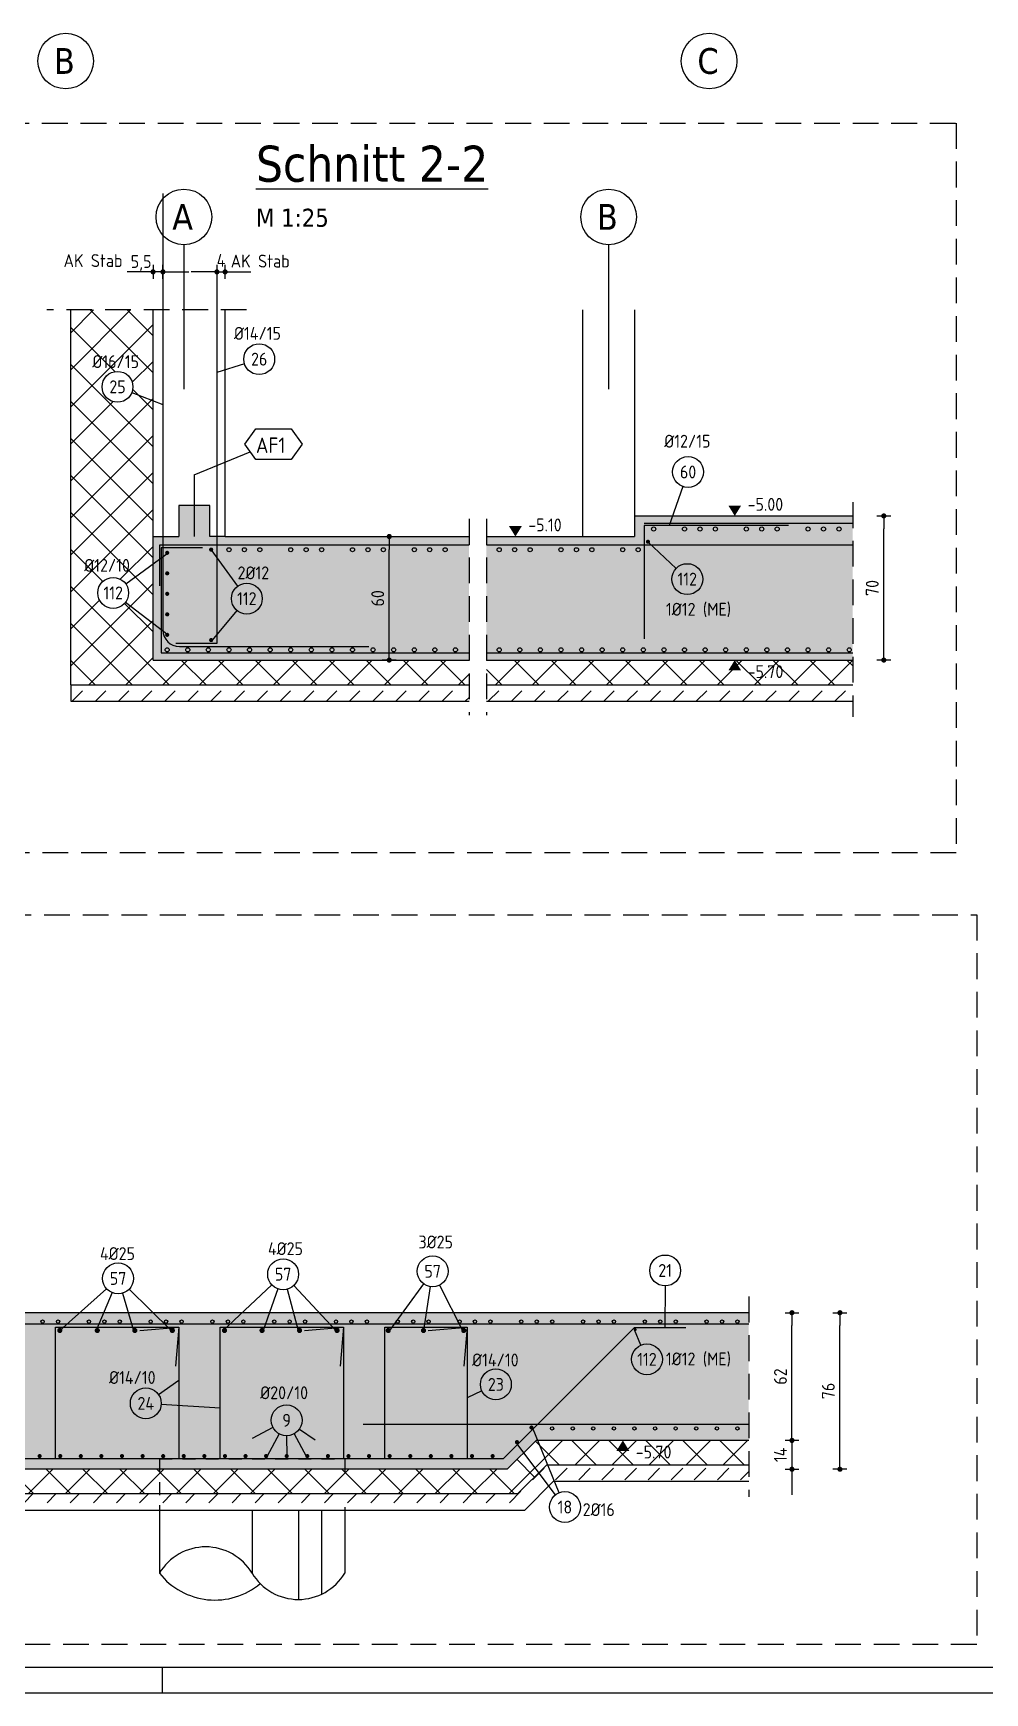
# Model space of a CAD drawing. Extents: x -59 to 99, y -34 to 56.
# Drawn here: x 9.24 to 18.49, y 0 to 16.12 of the extents above; entities that cross this region are included whole.
import ezdxf
from ezdxf.enums import TextEntityAlignment as Align

# ---------------------------------------------------------------- set-up
doc = ezdxf.new("R2010")
doc.units = 0
doc.header["$LTSCALE"] = 0.5
for name, pattern in [('AUSGEZOGEN', [1000.01, 1000, 0.01]), ('DASHED', [0.75, 0.5, -0.25]), ('HIDDEN', [0.375, 0.25, -0.125]), ('STRICHLINIE', [0.75, 0.5, -0.25])]:
    doc.linetypes.add(name, pattern=pattern)
for name, color, linetype in [('ACHSEN', 7, 'Continuous'), ('AFB', 7, 'Continuous'), ('AFU', 7, 'Continuous'), ('BETON', 7, 'Continuous'), ('DETAIL', 7, 'Continuous'), ('grau_mittel', 7, 'Continuous'), ('HILFE', 7, 'Continuous'), ('koten', 7, 'Continuous'), ('MASSE', 7, 'Continuous'), ('OBJEKT', 7, 'Continuous'), ('RAHMEN', 7, 'Continuous'), ('RND', 7, 'Continuous'), ('RND-1', 7, 'Continuous'), ('SFP_Achsen', 7, 'Continuous'), ('SFP_Dämmung', 7, 'Continuous'), ('SFP_Hilfe', 7, 'Continuous'), ('TEXT', 7, 'Continuous'), ('Verbau', 7, 'Continuous')]:
    doc.layers.add(name, color=color, linetype=linetype)
doc.styles.add('helv', font='tahoma.ttf')
doc.styles.add('txt', font='isocp.shx')
doc.dimstyles.new('DOT_I', dxfattribs={"dimscale": 0.5, "dimtxt": 0.25, "dimasz": 0.25, "dimexe": 0.1, "dimexo": 0.3, "dimgap": 0.1, "dimtad": 1, "dimdec": 3, "dimzin": 3, "dimtxsty": 'txt', "dimblk": 'DOT', "dimblk1": 'DOT', "dimblk2": 'DOT', "dimsah": 1, "dimcen": 0.1, "dimse1": 1, "dimse2": 1, "dimazin": 0, "dimtfac": 1, "dimtdec": 4, "dimtix": 1, "dimtmove": 2, "dimatfit": 3, "dimfxl": 0, "dimtvp": 1, "dimtolj": 1, "dimtzin": 0, "dimarcsym": 0})
pattern_1 = [(225, (-12.27685, 20.05705), (0.1796051, -0.1796051), []), (315, (-12.27685, 20.05705), (0.1796051, 0.1796051), [])]

# ---------------------------------------------------------------- blocks, each defined once
blk = doc.blocks.new('okrd_o')
at = {"layer": 'koten', "color": 7, "linetype": 'Continuous'}
blk.add_solid([(-0.125, 0.202), (0.125, 0.202), (0, 0)], dxfattribs=at)
at = {"layer": 'koten', "style": 'txt'}
blk.add_attdef('OKRD', (0.25, 0.1), '', height=0.25, dxfattribs=at)
blk = doc.blocks.new('okrd_u')
at = {"layer": 'koten', "color": 7, "linetype": 'Continuous'}
blk.add_solid([(-0.125, -0.202), (0.125, -0.202), (0, 0)], dxfattribs=at)
at = {"layer": 'koten', "style": 'txt'}
blk.add_attdef('OKRD', (0.25, -0.35), '', height=0.25, dxfattribs=at)
blk = doc.blocks.new('RND_HIN')
at = {"layer": 'RND', "color": 7, "linetype": 'Continuous'}
blk.add_circle((0, 0), 0.3, dxfattribs=at)
at = {"layer": 'RND', "color": 7, "linetype": 'Continuous', "style": 'txt'}
blk.add_attdef('POSI', text='', height=0.25, dxfattribs=at).set_placement((0, 0), align=Align.MIDDLE)
blk = doc.blocks.new('DOT')
at = {"layer": 'MASSE', "color": 7, "linetype": 'Continuous'}
for p, q in [((0, 0), (-1, 0)), ((0, 0.54), (0, -0.54))]:
    blk.add_line(p, q, dxfattribs=at)
at = {"layer": 'MASSE', "color": 7, "linetype": 'Continuous', "const_width": 0.2}
blk.add_lwpolyline([(-0.1, 0, 1), (0.1, 0, 1)], format="xyb", close=True, dxfattribs=at)
blk = doc.blocks.new('*D73')
at = {"layer": 'Defpoints', "color": 0, "linetype": 'AUSGEZOGEN', "transparency": 16777216}
for p in [(12.703, 11.229), (12.703, 11.229), (12.703, 10.029)]:
    blk.add_point(p, dxfattribs=at)
at = {"layer": 'MASSE', "color": 0, "linetype": 'AUSGEZOGEN', "lineweight": -2, "transparency": 16777216}
blk.add_line((12.703, 10.154), (12.703, 11.104), dxfattribs=at)
at = {"layer": 'MASSE', "color": 0, "linetype": 'AUSGEZOGEN', "lineweight": -2, "transparency": 16777216, "xscale": 0.125, "yscale": 0.125, "zscale": 0.125}
for p, rotation in [((12.703, 11.229), 90), ((12.703, 10.029), 270)]:
    blk.add_blockref('DOT', p, dxfattribs=dict(at, rotation=rotation))
at = {"layer": 'MASSE', "color": 0, "linetype": 'AUSGEZOGEN', "transparency": 16777216, "insert": (12.591, 10.629), "char_height": 0.125, "attachment_point": 5, "rotation": 90, "style": 'txt'}
blk.add_mtext('\\A1;60', dxfattribs=at)
blk = doc.blocks.new('*D74')
at = {"layer": 'Defpoints', "color": 0, "linetype": 'AUSGEZOGEN', "transparency": 16777216}
for p in [(17.507, 11.429), (17.507, 11.429), (17.507, 10.029)]:
    blk.add_point(p, dxfattribs=at)
at = {"layer": 'MASSE', "color": 0, "linetype": 'AUSGEZOGEN', "lineweight": -2, "transparency": 16777216}
blk.add_line((17.507, 10.154), (17.507, 11.304), dxfattribs=at)
at = {"layer": 'MASSE', "color": 0, "linetype": 'AUSGEZOGEN', "lineweight": -2, "transparency": 16777216, "xscale": 0.125, "yscale": 0.125, "zscale": 0.125}
for p, rotation in [((17.507, 11.429), 90), ((17.507, 10.029), 270)]:
    blk.add_blockref('DOT', p, dxfattribs=dict(at, rotation=rotation))
at = {"layer": 'MASSE', "color": 0, "linetype": 'AUSGEZOGEN', "transparency": 16777216, "insert": (17.395, 10.729), "char_height": 0.125, "attachment_point": 5, "rotation": 90, "style": 'txt'}
blk.add_mtext('\\A1;70', dxfattribs=at)
blk = doc.blocks.new('*D80')
at = {"layer": 'Defpoints', "color": 0, "linetype": 'AUSGEZOGEN', "transparency": 16777216}
for p in [(16.615, 3.691), (16.615, 3.691), (16.615, 2.451)]:
    blk.add_point(p, dxfattribs=at)
at = {"layer": 'MASSE', "color": 0, "linetype": 'AUSGEZOGEN', "lineweight": -2, "transparency": 16777216}
blk.add_line((16.615, 2.576), (16.615, 3.566), dxfattribs=at)
at = {"layer": 'MASSE', "color": 0, "linetype": 'AUSGEZOGEN', "lineweight": -2, "transparency": 16777216, "xscale": 0.125, "yscale": 0.125, "zscale": 0.125}
for p, rotation in [((16.615, 3.691), 90), ((16.615, 2.451), 270)]:
    blk.add_blockref('DOT', p, dxfattribs=dict(at, rotation=rotation))
at = {"layer": 'MASSE', "color": 0, "linetype": 'AUSGEZOGEN', "transparency": 16777216, "insert": (16.503, 3.071), "char_height": 0.125, "attachment_point": 5, "rotation": 90, "style": 'txt'}
blk.add_mtext('\\A1;62', dxfattribs=at)
blk = doc.blocks.new('*D81')
at = {"layer": 'Defpoints', "color": 0, "linetype": 'AUSGEZOGEN', "transparency": 16777216}
for p in [(16.615, 2.451), (16.615, 2.171), (16.615, 2.171)]:
    blk.add_point(p, dxfattribs=at)
at = {"layer": 'MASSE', "color": 0, "linetype": 'AUSGEZOGEN', "lineweight": -2, "transparency": 16777216}
for p, q in [((16.615, 2.576), (16.615, 2.701)), ((16.615, 2.451), (16.615, 2.171)), ((16.615, 2.046), (16.615, 1.921))]:
    blk.add_line(p, q, dxfattribs=at)
at = {"layer": 'MASSE', "color": 0, "linetype": 'AUSGEZOGEN', "lineweight": -2, "transparency": 16777216, "xscale": 0.125, "yscale": 0.125, "zscale": 0.125}
for p, rotation in [((16.615, 2.451), 270), ((16.615, 2.171), 90)]:
    blk.add_blockref('DOT', p, dxfattribs=dict(at, rotation=rotation))
at = {"layer": 'MASSE', "color": 0, "linetype": 'AUSGEZOGEN', "transparency": 16777216, "insert": (16.503, 2.311), "char_height": 0.125, "attachment_point": 5, "rotation": 90, "style": 'txt'}
blk.add_mtext('\\A1;14', dxfattribs=at)
blk = doc.blocks.new('*D82')
at = {"layer": 'Defpoints', "color": 0, "linetype": 'AUSGEZOGEN', "transparency": 16777216}
for p in [(17.081, 3.691), (17.081, 3.691), (17.081, 2.171)]:
    blk.add_point(p, dxfattribs=at)
at = {"layer": 'MASSE', "color": 0, "linetype": 'AUSGEZOGEN', "lineweight": -2, "transparency": 16777216}
blk.add_line((17.081, 2.296), (17.081, 3.566), dxfattribs=at)
at = {"layer": 'MASSE', "color": 0, "linetype": 'AUSGEZOGEN', "lineweight": -2, "transparency": 16777216, "xscale": 0.125, "yscale": 0.125, "zscale": 0.125}
for p, rotation in [((17.081, 3.691), 90), ((17.081, 2.171), 270)]:
    blk.add_blockref('DOT', p, dxfattribs=dict(at, rotation=rotation))
at = {"layer": 'MASSE', "color": 0, "linetype": 'AUSGEZOGEN', "transparency": 16777216, "insert": (16.968, 2.931), "char_height": 0.125, "attachment_point": 5, "rotation": 90, "style": 'txt'}
blk.add_mtext('\\A1;76', dxfattribs=at)
blk = doc.blocks.new('A0-19-5')
at = {"layer": 'RAHMEN', "color": 5}
blk.add_line((2, 0.5), (137.4, 0.5), dxfattribs=at)
at = {"layer": 'RAHMEN', "color": 7}
blk.add_line((21, 0), (21, 0.5), dxfattribs=at)
at = {"layer": 'RAHMEN', "color": 7, "linetype": 'Continuous'}
blk.add_line((0, 0), (137.9, 0), dxfattribs=at)
blk = doc.blocks.new('*D125')
at = {"layer": 'Defpoints', "color": 0, "linetype": 'AUSGEZOGEN', "transparency": 16777216}
for p in [(10.409, 13.799), (10.409, 13.799), (10.505, 13.799)]:
    blk.add_point(p, dxfattribs=at)
at = {"layer": 'MASSE', "color": 0, "linetype": 'AUSGEZOGEN', "lineweight": -2, "transparency": 16777216}
for p, q in [((10.284, 13.799), (10.159, 13.799)), ((10.505, 13.799), (10.409, 13.799)), ((10.63, 13.799), (10.755, 13.799))]:
    blk.add_line(p, q, dxfattribs=at)
at = {"layer": 'MASSE', "color": 0, "linetype": 'AUSGEZOGEN', "lineweight": -2, "transparency": 16777216, "xscale": 0.125, "yscale": 0.125, "zscale": 0.125}
blk.add_blockref('DOT', (10.409, 13.799), dxfattribs=at)
at = {"layer": 'MASSE', "color": 0, "linetype": 'AUSGEZOGEN', "lineweight": -2, "transparency": 16777216, "xscale": 0.125, "yscale": 0.125, "zscale": 0.125, "rotation": 180}
blk.add_blockref('DOT', (10.505, 13.799), dxfattribs=at)
at = {"layer": 'MASSE', "color": 0, "linetype": 'AUSGEZOGEN', "transparency": 16777216, "insert": (10.293, 13.885), "char_height": 0.125, "attachment_point": 5, "style": 'txt'}
blk.add_mtext('\\A1;5,5', dxfattribs=at)
blk = doc.blocks.new('*D126')
at = {"layer": 'Defpoints', "color": 0, "linetype": 'AUSGEZOGEN', "transparency": 16777216}
for p in [(11.029, 13.799), (11.109, 13.799), (11.109, 13.799)]:
    blk.add_point(p, dxfattribs=at)
at = {"layer": 'MASSE', "color": 0, "linetype": 'AUSGEZOGEN', "lineweight": -2, "transparency": 16777216}
for p, q in [((10.904, 13.799), (10.779, 13.799)), ((11.029, 13.799), (11.109, 13.799)), ((11.234, 13.799), (11.359, 13.799))]:
    blk.add_line(p, q, dxfattribs=at)
at = {"layer": 'MASSE', "color": 0, "linetype": 'AUSGEZOGEN', "lineweight": -2, "transparency": 16777216, "xscale": 0.125, "yscale": 0.125, "zscale": 0.125}
blk.add_blockref('DOT', (11.029, 13.799), dxfattribs=at)
at = {"layer": 'MASSE', "color": 0, "linetype": 'AUSGEZOGEN', "lineweight": -2, "transparency": 16777216, "xscale": 0.125, "yscale": 0.125, "zscale": 0.125, "rotation": 180}
blk.add_blockref('DOT', (11.109, 13.799), dxfattribs=at)
at = {"layer": 'MASSE', "color": 0, "linetype": 'AUSGEZOGEN', "transparency": 16777216, "insert": (11.069, 13.911), "char_height": 0.125, "attachment_point": 5, "style": 'txt'}
blk.add_mtext('\\A1;4', dxfattribs=at)

msp = doc.modelspace()

# ---------------------------------------------------------------- hatches: boundary and pattern name
at = {"layer": 'grau_mittel'}
h = msp.add_hatch(color=61, dxfattribs=at)
h.paths.add_polyline_path([(15.08409, 11.42889), (15.08409, 11.22889), (13.64759, 11.22889), (13.64759, 10.02889), (17.20615, 10.02889), (17.20615, 11.42889)])
h.paths.add_polyline_path([(11.1089, 11.22889), (10.9589, 11.22889), (10.9589, 11.52889), (10.6589, 11.52889), (10.6589, 11.22889), (10.4089, 11.22889), (10.4089, 10.02889), (13.47848, 10.02889), (13.47848, 11.22889)])
msp.add_hatch(color=61, dxfattribs=at).paths.add_polyline_path([(5.54982, 3.69071), (5.39982, 3.69071), (5.39982, 3.99071), (5.09982, 3.99071), (5.09982, 3.69071), (4.94982, 3.69071), (4.18982, 3.69071), (4.18982, 2.93071), (4.94982, 2.93071), (4.94982, 2.17071), (13.84981, 2.17071), (14.12981, 2.45071), (16.19537, 2.45071), (16.19537, 3.69071)])
at = {"layer": 'SFP_Dämmung', "linetype": 'AUSGEZOGEN'}
h = msp.add_hatch(dxfattribs=at)
h.set_pattern_fill('ANSI37', color=171, scale=0.08, angle=-180, style=0, double=1)
h.set_pattern_definition(pattern_1)
h.paths.add_polyline_path([(10.4089, 10.38618), (10.14109, 10.59037, -0.71775661), (9.8718, 10.68132, -0.72615192), (10.14307, 10.76961), (10.4089, 10.96316), (10.4089, 12.54944), (10.2037, 12.62872, -0.83078804), (9.91378, 12.68277, -1), (10.21378, 12.68277, -0.09242575), (10.2037, 12.62872), (10.4089, 12.54944), (10.4089, 13.42889), (9.6089, 13.42889), (9.6089, 9.78889), (13.47848, 9.78889), (13.47848, 10.02889), (10.4089, 10.02889)])
h.paths.add_polyline_path([(17.20615, 9.78889), (17.20615, 10.02889), (13.64759, 10.02889), (13.64759, 9.78889)])
h.paths.add_polyline_path([(9.80736, 12.83509), (10.33668, 12.83509), (10.33668, 13.02002), (9.80736, 13.02002)], flags=24)
h.paths.add_polyline_path([(9.72931, 10.86252), (10.25132, 10.86252), (10.25132, 11.04076), (9.72931, 11.04076)], flags=24)
h.paths.add_polyline_path([(16.17384, 9.82553), (16.5828, 9.82553), (16.5828, 10.00212), (16.17384, 10.00212)], flags=24)
h = msp.add_hatch(dxfattribs=at)
h.set_pattern_fill('ANSI37', color=171, scale=0.08, angle=-180, style=0, double=1)
h.set_pattern_definition(pattern_1)
h.paths.add_polyline_path([(10.4089, 10.96316), (10.14307, 10.76961, -0.15864657), (10.1718, 10.68132, -0.1643093), (10.14109, 10.59037), (10.4089, 10.38618)])
at = {"layer": 'SFP_Dämmung'}
h = msp.add_hatch(dxfattribs=at)
h.set_pattern_fill('ANSI37', color=171, scale=0.08, angle=-180, style=0, double=1)
h.set_pattern_definition([(225, (-24.18365, 12.73367), (0.1796051, -0.1796051), []), (315, (-24.18365, 12.73367), (0.1796051, 0.1796051), [])])
h.paths.add_polyline_path([(14.22922, 2.21071), (16.19537, 2.21071), (16.19537, 2.45071), (14.12981, 2.45071), (13.84981, 2.17071), (4.94982, 2.17071), (4.94982, 2.93071), (4.62982, 2.93071), (4.62982, 1.93071), (13.94922, 1.93071)])
h.paths.add_polyline_path([(15.08683, 2.24735), (15.49579, 2.24735), (15.49579, 2.42394), (15.08683, 2.42394)], flags=24)
h.paths.add_polyline_path([(7.32628, 1.96736), (7.74762, 1.96736), (7.74762, 2.14388), (7.32628, 2.14388)], flags=24)
at = {"layer": 'SFP_Hilfe', "linetype": 'AUSGEZOGEN'}
h = msp.add_hatch(dxfattribs=at)
h.set_pattern_fill('DASH', color=171, scale=0.05, angle=-135, double=1)
h.set_pattern_definition([(225, (-12.27685, 20.05705), (-2e-16, -0.2245064), [0.15875, -0.15875])])
h.paths.add_polyline_path([(13.47848, 9.62889), (13.47848, 9.78889), (9.6089, 9.78889), (9.6089, 9.62889)])
h.paths.add_polyline_path([(17.20615, 9.62889), (17.20615, 9.78889), (13.64759, 9.78889), (13.64759, 9.62889)])
at = {"layer": 'SFP_Hilfe'}
h = msp.add_hatch(dxfattribs=at)
h.set_pattern_fill('DASH', color=171, scale=0.05, angle=-135, double=1)
h.set_pattern_definition([(225, (-24.18365, 12.73367), (-2e-16, -0.2245064), [0.15875, -0.15875])])
h.paths.add_polyline_path([(4.62982, 1.93071), (4.62982, 1.77071), (14.0155, 1.77071), (14.2955, 2.05071), (16.19537, 2.05071), (16.19537, 2.21071), (14.22922, 2.21071), (13.94922, 1.93071)])

# ---------------------------------------------------------------- linework, layer by layer
at = {"layer": 'ACHSEN', "color": 140, "linetype": 'AUSGEZOGEN'}
for p, q in [((10.7089, 14.0615), (10.7089, 12.6594)), ((14.83409, 14.0615), (14.83409, 12.6594))]:
    msp.add_line(p, q, dxfattribs=at)
at = {"layer": 'AFB', "color": 1, "linetype": 'AUSGEZOGEN'}
msp.add_lwpolyline([(11.74949, 12.27313), (11.85793, 12.1253), (11.74949, 11.97747), (11.40787, 11.97747), (11.29943, 12.1253), (11.40787, 12.27313)], close=True, dxfattribs=at)
at = {"layer": 'AFU', "color": 1, "linetype": 'AUSGEZOGEN'}
msp.add_line((10.8089, 11.82889), (10.8089, 11.22889), dxfattribs=at)
at = {"layer": 'AFU', "color": 8, "linetype": 'AUSGEZOGEN'}
for p, q in [((10.6589, 11.52889), (10.6589, 11.22889)), ((10.9589, 11.52889), (10.6589, 11.52889)), ((10.9589, 11.22889), (10.9589, 11.52889)), ((10.4089, 11.22889), (10.6589, 11.22889)), ((11.1089, 11.22889), (10.9589, 11.22889))]:
    msp.add_line(p, q, dxfattribs=at)
at = {"layer": 'BETON', "color": 6, "linetype": 'AUSGEZOGEN'}
for p, q in [((10.4089, 10.02889), (10.4089, 13.42889)), ((11.1089, 11.22889), (11.1089, 13.42889)), ((15.08409, 11.42889), (15.08409, 11.22889)), ((15.08409, 11.42889), (17.20615, 11.42889)), ((11.1089, 11.22889), (13.47848, 11.22889)), ((13.64759, 11.22889), (15.08409, 11.22889)), ((10.4089, 10.02889), (13.47848, 10.02889)), ((13.64759, 10.02889), (17.20615, 10.02889)), ((16.19537, 3.69071), (5.54982, 3.69071)), ((13.84981, 2.17071), (14.12981, 2.45071)), ((16.19537, 2.45071), (14.12981, 2.45071)), ((13.84981, 2.17071), (4.94982, 2.17071))]:
    msp.add_line(p, q, dxfattribs=at)
at = {"layer": 'DETAIL', "color": 102, "linetype": 'STRICHLINIE'}
for points in [[(8.9551, 8.15658), (8.9551, 15.24442), (18.20964, 15.24442), (18.20964, 8.15658)], [(1.47615, 0.46875), (1.47615, 7.55658), (18.40964, 7.55658), (18.40964, 0.46875)]]:
    msp.add_lwpolyline(points, close=True, dxfattribs=at)
at = {"layer": 'HILFE', "color": 102, "linetype": 'AUSGEZOGEN'}
for p, q in [((9.6089, 9.78889), (9.6089, 13.42889)), ((10.8089, 11.82889), (11.35365, 12.05138)), ((9.6089, 9.78889), (9.6089, 9.62889)), ((9.6089, 9.78889), (13.47848, 9.78889)), ((13.64759, 9.78889), (17.20615, 9.78889)), ((9.6089, 9.62889), (13.47848, 9.62889)), ((13.64759, 9.62889), (17.20615, 9.62889)), ((13.94922, 1.93071), (14.22922, 2.21071)), ((16.19537, 2.21071), (14.22922, 2.21071)), ((14.0155, 1.77071), (14.2955, 2.05071)), ((16.19537, 2.05071), (14.2955, 2.05071)), ((13.94922, 1.93071), (4.62982, 1.93071)), ((14.0155, 1.77071), (4.62982, 1.77071))]:
    msp.add_line(p, q, dxfattribs=at)
at = {"layer": 'OBJEKT', "color": 7, "linetype": 'AUSGEZOGEN'}
for p, q in [((14.58409, 11.22889), (14.58409, 13.42889)), ((15.08409, 13.42889), (15.08409, 11.42889))]:
    msp.add_line(p, q, dxfattribs=at)
at = {"layer": 'RND', "color": 102, "linetype": 'AUSGEZOGEN'}
for p, q in [((11.2972, 12.9058), (11.0289, 12.82032)), ((10.2037, 12.62872), (10.50462, 12.51246)), ((15.5562, 11.71433), (15.42263, 11.33529)), ((15.48937, 10.91857), (15.21646, 11.17805)), ((10.14307, 10.76961), (10.55628, 11.07047)), ((11.23141, 10.74706), (10.97318, 11.10181)), ((10.14109, 10.59037), (10.55628, 10.27381)), ((11.22348, 10.51069), (10.98318, 10.22319)), ((9.95729, 3.9242), (9.50309, 3.51858)), ((10.01063, 3.88601), (9.8549, 3.51858)), ((10.11185, 3.88031), (10.21921, 3.51858)), ((10.17615, 3.91897), (10.58353, 3.51858)), ((11.5629, 3.96194), (11.09059, 3.51858)), ((11.62242, 3.92312), (11.4799, 3.51858)), ((11.71125, 3.91975), (11.81921, 3.51858)), ((11.77479, 3.95511), (12.18353, 3.51858)), ((13.03655, 3.97229), (12.70592, 3.51858)), ((13.10198, 3.94528), (13.03604, 3.51858)), ((13.19232, 3.95953), (13.41426, 3.51858)), ((15.38214, 3.95142), (15.37942, 3.5435)), ((15.14824, 3.37675), (15.08507, 3.5262)), ((10.46146, 2.89679), (10.65982, 3.03481)), ((13.60297, 2.9317), (13.45982, 2.86505)), ((10.48805, 2.80194), (11.05982, 2.76689)), ((11.57378, 2.57625), (11.37105, 2.46898)), ((11.63466, 2.51465), (11.5172, 2.29884)), ((11.70673, 2.4964), (11.7072, 2.29884)), ((11.77856, 2.51492), (11.8972, 2.29884)), ((11.8301, 2.56161), (11.98251, 2.45715)), ((14.3191, 1.9236), (13.93308, 2.43472)), ((14.35285, 1.9428), (14.0945, 2.57614))]:
    msp.add_line(p, q, dxfattribs=at)
at = {"layer": 'RND', "color": 1, "linetype": 'AUSGEZOGEN'}
msp.add_lwpolyline([(10.50462, 14.55991), (10.50462, 10.31991, 0.41421356), (10.66462, 10.15991), (12.50462, 10.15991)], format="xyb", dxfattribs=at)
for points in [[(11.0289, 13.7893), (11.0289, 10.1893), (10.6289, 10.1893)], [(15.18027, 11.35889), (17.20615, 11.35889)], [(16.58027, 11.33529), (15.18027, 11.33529), (15.18027, 10.23529)], [(10.47566, 10.74889), (10.47566, 11.14889), (13.47848, 11.14889)], [(13.64759, 11.14889), (17.20615, 11.14889)], [(16.19537, 3.58071), (5.15494, 3.58071), (5.15494, 3.08071)], [(10.28126, 3.51759), (10.65982, 3.55071), (10.65982, 2.27071), (9.45982, 2.27071), (9.45982, 3.55071), (10.65982, 3.55071), (10.6267, 3.17216)], [(11.88126, 3.51759), (12.25982, 3.55071), (12.25982, 2.27071), (11.05982, 2.27071), (11.05982, 3.55071), (12.25982, 3.55071), (12.2267, 3.17216)], [(13.08126, 3.51759), (13.45982, 3.55071), (13.45982, 2.27071), (12.65982, 2.27071), (12.65982, 3.55071), (13.45982, 3.55071), (13.4267, 3.17216)], [(15.58261, 3.5435), (15.08261, 3.5435), (13.80982, 2.27071), (5.04982, 2.27071), (5.04982, 2.67071)], [(12.44981, 2.60859), (16.19537, 2.60859)]]:
    msp.add_lwpolyline(points, dxfattribs=at)
at = {"layer": 'RND', "color": 7, "linetype": 'AUSGEZOGEN'}
for points, const_width in [([(10.96318, 11.10181, 1), (10.98318, 11.10181, 1)], 0.02), ([(15.20646, 11.17805, 1), (15.22646, 11.17805, 1)], 0.02), ([(10.53628, 11.07047, 1), (10.55628, 11.07047, 1)], 0.02), ([(10.53628, 10.87131, 1), (10.55628, 10.87131, 1)], 0.02), ([(10.53628, 10.67214, 1), (10.55628, 10.67214, 1)], 0.02), ([(10.53628, 10.47298, 1), (10.55628, 10.47298, 1)], 0.02), ([(10.53628, 10.27381, 1), (10.55628, 10.27381, 1)], 0.02), ([(10.96318, 10.22319, 1), (10.98318, 10.22319, 1)], 0.02), ([(9.49059, 3.51858, 1), (9.51559, 3.51858, 1)], 0.025), ([(9.8549, 3.51858, 1), (9.8799, 3.51858, 1)], 0.025), ([(10.21921, 3.51858, 1), (10.24421, 3.51858, 1)], 0.025), ([(10.58353, 3.51858, 1), (10.60853, 3.51858, 1)], 0.025), ([(11.09059, 3.51858, 1), (11.11559, 3.51858, 1)], 0.025), ([(11.4549, 3.51858, 1), (11.4799, 3.51858, 1)], 0.025), ([(11.81921, 3.51858, 1), (11.84421, 3.51858, 1)], 0.025), ([(12.18353, 3.51858, 1), (12.20853, 3.51858, 1)], 0.025), ([(12.68092, 3.51858, 1), (12.70592, 3.51858, 1)], 0.025), ([(13.02354, 3.51858, 1), (13.04854, 3.51858, 1)], 0.025), ([(13.41426, 3.51858, 1), (13.43926, 3.51858, 1)], 0.025), ([(15.08507, 3.5262, 1), (15.09907, 3.5262, 1)], 0.014), ([(14.0745, 2.57614, 1), (14.0945, 2.57614, 1)], 0.02), ([(13.93308, 2.43472, 1), (13.95308, 2.43472, 1)], 0.02), ([(9.2972, 2.29884, 1), (9.3172, 2.29884, 1)], 0.02), ([(9.4972, 2.29884, 1), (9.5172, 2.29884, 1)], 0.02), ([(9.6972, 2.29884, 1), (9.7172, 2.29884, 1)], 0.02), ([(9.8972, 2.29884, 1), (9.9172, 2.29884, 1)], 0.02), ([(10.0972, 2.29884, 1), (10.1172, 2.29884, 1)], 0.02), ([(10.2972, 2.29884, 1), (10.3172, 2.29884, 1)], 0.02), ([(10.4972, 2.29884, 1), (10.5172, 2.29884, 1)], 0.02), ([(10.6972, 2.29884, 1), (10.7172, 2.29884, 1)], 0.02), ([(10.8972, 2.29884, 1), (10.9172, 2.29884, 1)], 0.02), ([(11.0972, 2.29884, 1), (11.1172, 2.29884, 1)], 0.02), ([(11.2972, 2.29884, 1), (11.3172, 2.29884, 1)], 0.02), ([(11.4972, 2.29884, 1), (11.5172, 2.29884, 1)], 0.02), ([(11.6972, 2.29884, 1), (11.7172, 2.29884, 1)], 0.02), ([(11.8972, 2.29884, 1), (11.9172, 2.29884, 1)], 0.02), ([(12.0972, 2.29884, 1), (12.1172, 2.29884, 1)], 0.02), ([(12.2972, 2.29884, 1), (12.3172, 2.29884, 1)], 0.02), ([(12.4972, 2.29884, 1), (12.5172, 2.29884, 1)], 0.02), ([(12.6972, 2.29884, 1), (12.7172, 2.29884, 1)], 0.02), ([(12.8972, 2.29884, 1), (12.9172, 2.29884, 1)], 0.02), ([(13.0972, 2.29884, 1), (13.1172, 2.29884, 1)], 0.02), ([(13.2972, 2.29884, 1), (13.3172, 2.29884, 1)], 0.02), ([(13.4972, 2.29884, 1), (13.5172, 2.29884, 1)], 0.02), ([(13.6972, 2.29884, 1), (13.7172, 2.29884, 1)], 0.02)]:
    msp.add_lwpolyline(points, format="xyb", close=True, dxfattribs=dict(at, const_width=const_width))
for centre, radius in [((15.27147, 11.30169), 0.02), ((15.57147, 11.30169), 0.02), ((15.87147, 11.30169), 0.02), ((16.17147, 11.30169), 0.02), ((16.47147, 11.30169), 0.02), ((16.77147, 11.30169), 0.02), ((17.07147, 11.30169), 0.02), ((11.14628, 11.1003), 0.02), ((11.44628, 11.1003), 0.02), ((11.74628, 11.1003), 0.02), ((12.04628, 11.1003), 0.02), ((12.34628, 11.1003), 0.02), ((12.64628, 11.1003), 0.02), ((12.94628, 11.1003), 0.02), ((13.24628, 11.1003), 0.02), ((13.77147, 11.1003), 0.02), ((14.07147, 11.1003), 0.02), ((14.37147, 11.1003), 0.02), ((14.67147, 11.1003), 0.02), ((14.97147, 11.1003), 0.02), ((10.54628, 10.12851), 0.02), ((10.74628, 10.12851), 0.02), ((10.94628, 10.12851), 0.02), ((11.14628, 10.12851), 0.02), ((11.34628, 10.12851), 0.02), ((11.54628, 10.12851), 0.02), ((11.74628, 10.12851), 0.02), ((11.94628, 10.12851), 0.02), ((12.14628, 10.12851), 0.02), ((12.34628, 10.12851), 0.02), ((12.54628, 10.12851), 0.02), ((12.74628, 10.12851), 0.02), ((12.94628, 10.12851), 0.02), ((13.14628, 10.12851), 0.02), ((13.34628, 10.12851), 0.02), ((13.77147, 10.12851), 0.02), ((13.97147, 10.12851), 0.02), ((14.17147, 10.12851), 0.02), ((14.37147, 10.12851), 0.02), ((14.57147, 10.12851), 0.02), ((14.77147, 10.12851), 0.02), ((14.97147, 10.12851), 0.02), ((15.17147, 10.12851), 0.02), ((15.37147, 10.12851), 0.02), ((15.57147, 10.12851), 0.02), ((15.77147, 10.12851), 0.02), ((15.97147, 10.12851), 0.02), ((16.17147, 10.12851), 0.02), ((16.37147, 10.12851), 0.02), ((16.57147, 10.12851), 0.02), ((16.77147, 10.12851), 0.02), ((16.97147, 10.12851), 0.02), ((17.17147, 10.12851), 0.02), ((9.48584, 3.60471), 0.016), ((9.78584, 3.60471), 0.016), ((10.08584, 3.60471), 0.016), ((10.38584, 3.60471), 0.016), ((10.68584, 3.60471), 0.016), ((10.98584, 3.60471), 0.016), ((11.28584, 3.60471), 0.016), ((11.58584, 3.60471), 0.016), ((11.88584, 3.60471), 0.016), ((12.18584, 3.60471), 0.016), ((12.48584, 3.60471), 0.016), ((12.78584, 3.60471), 0.016), ((13.08584, 3.60471), 0.016), ((13.38584, 3.60471), 0.016), ((13.68584, 3.60471), 0.016), ((13.98584, 3.60471), 0.016), ((14.28584, 3.60471), 0.016), ((14.58584, 3.60471), 0.016), ((14.88584, 3.60471), 0.016), ((15.18584, 3.60471), 0.016), ((15.48584, 3.60471), 0.016), ((15.78584, 3.60471), 0.016), ((16.08584, 3.60471), 0.016), ((14.28531, 2.56725), 0.016), ((14.48531, 2.56725), 0.016), ((14.68531, 2.56725), 0.016), ((14.88531, 2.56725), 0.016), ((15.08531, 2.56725), 0.016), ((15.28531, 2.56725), 0.016), ((15.48531, 2.56725), 0.016), ((15.68531, 2.56725), 0.016), ((15.88531, 2.56725), 0.016), ((16.08531, 2.56725), 0.016)]:
    msp.add_circle(centre, radius, dxfattribs=at)
at = {"layer": 'RND', "color": 102, "linetype": 'AUSGEZOGEN'}
for centre, radius in [((15.72147, 11.30169), 0.02), ((16.32147, 11.30169), 0.02), ((16.92147, 11.30169), 0.02), ((11.29628, 11.1003), 0.02), ((11.89628, 11.1003), 0.02), ((12.49628, 11.1003), 0.02), ((13.09628, 11.1003), 0.02), ((13.92147, 11.1003), 0.02), ((14.52147, 11.1003), 0.02), ((15.12147, 11.1003), 0.02), ((9.33584, 3.60471), 0.016), ((9.93584, 3.60471), 0.016), ((10.53584, 3.60471), 0.016), ((11.13584, 3.60471), 0.016), ((11.73584, 3.60471), 0.016), ((12.33584, 3.60471), 0.016), ((12.93584, 3.60471), 0.016), ((13.53584, 3.60471), 0.016), ((14.13584, 3.60471), 0.016), ((14.73584, 3.60471), 0.016), ((15.33584, 3.60471), 0.016), ((15.93584, 3.60471), 0.016)]:
    msp.add_circle(centre, radius, dxfattribs=at)
at = {"layer": 'RND-1', "color": 1, "linetype": 'AUSGEZOGEN'}
for points in [[(10.8889, 11.12038), (10.4889, 11.12038), (10.4889, 10.10038), (13.47848, 10.10038)], [(13.64759, 10.10038), (17.20615, 10.10038)]]:
    msp.add_lwpolyline(points, dxfattribs=at)
at = {"layer": 'SFP_Achsen', "color": 7, "linetype": 'AUSGEZOGEN'}
for centre in [(9.56012, 15.84625), (15.81012, 15.84625), (10.7089, 14.33198), (14.83409, 14.33198)]:
    msp.add_circle(centre, 0.27048, dxfattribs=at)
at = {"layer": 'SFP_Hilfe', "color": 102, "linetype": 'DASHED'}
for p, q in [((11.31771, 13.42889), (9.37585, 13.42889)), ((17.20615, 11.56137), (17.20615, 9.47879)), ((13.47848, 11.39953), (13.47848, 9.49434)), ((13.64759, 11.39953), (13.64759, 9.49434)), ((16.19537, 3.84709), (16.19537, 1.9037))]:
    msp.add_line(p, q, dxfattribs=at)
at = {"layer": 'Verbau', "color": 171, "linetype": 'HIDDEN'}
for p, q in [((10.4705, 2.27071), (12.2705, 2.27071)), ((10.4705, 2.27071), (10.4705, 1.77071)), ((12.2705, 2.27071), (12.2705, 2.10442)), ((12.2705, 1.80395), (12.2705, 1.77071))]:
    msp.add_line(p, q, dxfattribs=at)
at = {"layer": 'Verbau', "color": 171}
for p, q in [((10.4705, 1.77071), (10.4705, 1.16189)), ((11.3705, 1.77071), (11.3705, 1.16189)), ((11.8205, 1.77071), (11.8205, 0.9066, -0.08217)), ((12.0455, 1.77071), (12.0455, 0.95733, -0.06584)), ((12.2705, 1.77071), (12.2705, 1.16189))]:
    msp.add_line(p, q, dxfattribs=at)
for centre, radius, start, end in [((10.9205, 0.89295), 0.52424, 30.864818, 149.135182), ((11.00974, 1.58813), 0.68735, 218.324366, 309.81071), ((11.8205, 1.43084), 0.52424, 210.864818, 329.135182)]:
    msp.add_arc(centre, radius, start, end, dxfattribs=at)

# ---------------------------------------------------------------- block references
at = {"layer": 'koten', "color": 7, "linetype": 'DASHED', "xscale": 0.5, "yscale": 0.5, "zscale": 0.5}
for p, values in [((16.05952, 11.42889), {'OKRD': '-5.00'}), ((13.92857, 11.22889), {'OKRD': '-5.10'})]:
    msp.add_blockref('okrd_o', p, dxfattribs=at).add_auto_attribs(values)
at = {"layer": 'koten', "color": 7, "linetype": 'AUSGEZOGEN', "xscale": 0.5, "yscale": 0.5, "zscale": 0.5}
for p in [(16.05952, 10.02889), (14.97251, 2.45071)]:
    msp.add_blockref('okrd_u', p, dxfattribs=at).add_auto_attribs({'OKRD': '-5.70'})
at = {"layer": 'RAHMEN', "color": 1, "linetype": 'AUSGEZOGEN', "xscale": 0.5, "yscale": 0.5, "zscale": 0.5}
msp.add_blockref('A0-19-5', (0, 0), dxfattribs=at)
at = {"layer": 'RND', "color": 7, "linetype": 'AUSGEZOGEN', "xscale": 0.5, "yscale": 0.5, "zscale": 0.5}
for p, values in [((11.44012, 12.95133), {'POSI': '26'}), ((10.06378, 12.68277), {'POSI': '25'}), ((15.60605, 11.8558), {'POSI': '60'}), ((15.59807, 10.81521), {'POSI': '112'}), ((10.0218, 10.68132), {'POSI': '112'}), ((11.31968, 10.62578), {'POSI': '112'}), ((11.67226, 4.0646), {'POSI': '57'}), ((13.12489, 4.09352), {'POSI': '57'}), ((15.38314, 4.10142), {'POSI': '21'}), ((10.06917, 4.02411), {'POSI': '57'}), ((15.20664, 3.23858), {'POSI': '112'}), ((13.73895, 2.99501), {'POSI': '23'}), ((10.33833, 2.81111), {'POSI': '24'}), ((11.70637, 2.6464), {'POSI': '9'}), ((14.4095, 1.80391), {'POSI': '18'})]:
    msp.add_blockref('RND_HIN', p, dxfattribs=at).add_auto_attribs(values)

# ---------------------------------------------------------------- texts
at = {"layer": 'AFB', "color": 7, "linetype": 'AUSGEZOGEN', "style": 'txt'}
msp.add_text('AF1', height=0.15, dxfattribs=at).set_placement((11.40827, 12.04052))
at = {"layer": 'SFP_Achsen', "color": 6, "linetype": 'AUSGEZOGEN', "style": 'helv'}
for s, p in [('B', (9.44607, 15.72187)), ('C', (15.69607, 15.72187)), ('A', (10.59485, 14.2076)), ('B', (14.72004, 14.2076))]:
    msp.add_text(s, height=0.25, dxfattribs=at).set_placement(p)
at = {"layer": 'TEXT', "color": 5, "linetype": 'AUSGEZOGEN', "style": 'helv'}
msp.add_text('%%uSchnitt 2-2', height=0.35, dxfattribs=at).set_placement((11.40852, 14.67446))
at = {"layer": 'TEXT', "color": 1, "linetype": 'AUSGEZOGEN', "style": 'helv'}
msp.add_text('M 1:25', height=0.175, dxfattribs=at).set_placement((11.40852, 14.23696))
at = {"layer": 'TEXT', "color": 7, "linetype": 'AUSGEZOGEN', "style": 'txt'}
for s, p in [('AK Stab', (9.53955, 13.84586)), ('AK Stab', (11.16338, 13.84117)), ('%%C14/15', (11.19477, 13.13924)), ('%%C16/15', (9.81943, 12.86484)), ('%%C12/15', (15.37435, 12.09173)), ('%%C12/10', (9.74027, 10.88603)), ('2%%C12', (11.22995, 10.81354)), ('1%%C12 (ME)', (15.39172, 10.45996)), ('4%%C25', (11.52492, 4.25052)), ('3%%C25', (12.98744, 4.31535)), ('4%%C25', (9.89316, 4.20267)), ('%%C14/10', (13.50806, 3.16992)), ('1%%C12 (ME)', (15.39079, 3.17979)), ('%%C14/10', (9.98161, 2.99952)), ('%%C20/10', (11.44972, 2.85119)), ('2%%C16', (14.58243, 1.71614))]:
    msp.add_text(s, height=0.125, dxfattribs=at).set_placement(p)

# ---------------------------------------------------------------- dimensions: what is measured, and where the dimension line sits
at = {"layer": 'MASSE', "color": 7, "linetype": 'AUSGEZOGEN'}
dim = msp.add_linear_dim(base=(10.4089, 13.79898), p1=(10.50462, 13.79898), p2=(10.4089, 13.79898), text='5,5', dimstyle='DOT_I', override={"dimdec": 1, "dimlfac": 50}, dxfattribs=at)
dim.commit()
dim.dimension.update_dxf_attribs({"geometry": '*D125', "text_midpoint": (10.29266, 13.88505), "dimtype": 160})
dim = msp.add_linear_dim(base=(11.1089, 13.79898), p1=(11.0289, 13.79898), p2=(11.1089, 13.79898), dimstyle='DOT_I', override={"dimdec": 0, "dimlfac": 50}, dxfattribs=at)
dim.commit()
dim.dimension.update_dxf_attribs({"geometry": '*D126', "text_midpoint": (11.0689, 13.91148)})
for base, p1, p2, picture, middle in [((17.50733, 11.42889), (17.50733, 10.02889), (17.50733, 11.42889), '*D74', (17.39483, 10.72889)), ((12.70344, 11.22889), (12.70344, 10.02889), (12.70344, 11.22889), '*D73', (12.59094, 10.62889)), ((16.61519, 3.69071), (16.61519, 2.45071), (16.61519, 3.69071), '*D80', (16.50268, 3.07071)), ((17.08064, 3.69071), (17.08064, 2.17071), (17.08064, 3.69071), '*D82', (16.96814, 2.93071)), ((16.61519, 2.17071), (16.61519, 2.45071), (16.61519, 2.17071), '*D81', (16.50269, 2.31071))]:
    dim = msp.add_linear_dim(base=base, p1=p1, p2=p2, angle=90, dimstyle='DOT_I', override={"dimdec": 0, "dimlfac": 50}, dxfattribs=at)
    dim.commit()
    dim.dimension.update_dxf_attribs({"geometry": picture, "text_midpoint": middle})

doc.saveas('drawing.dxf')
